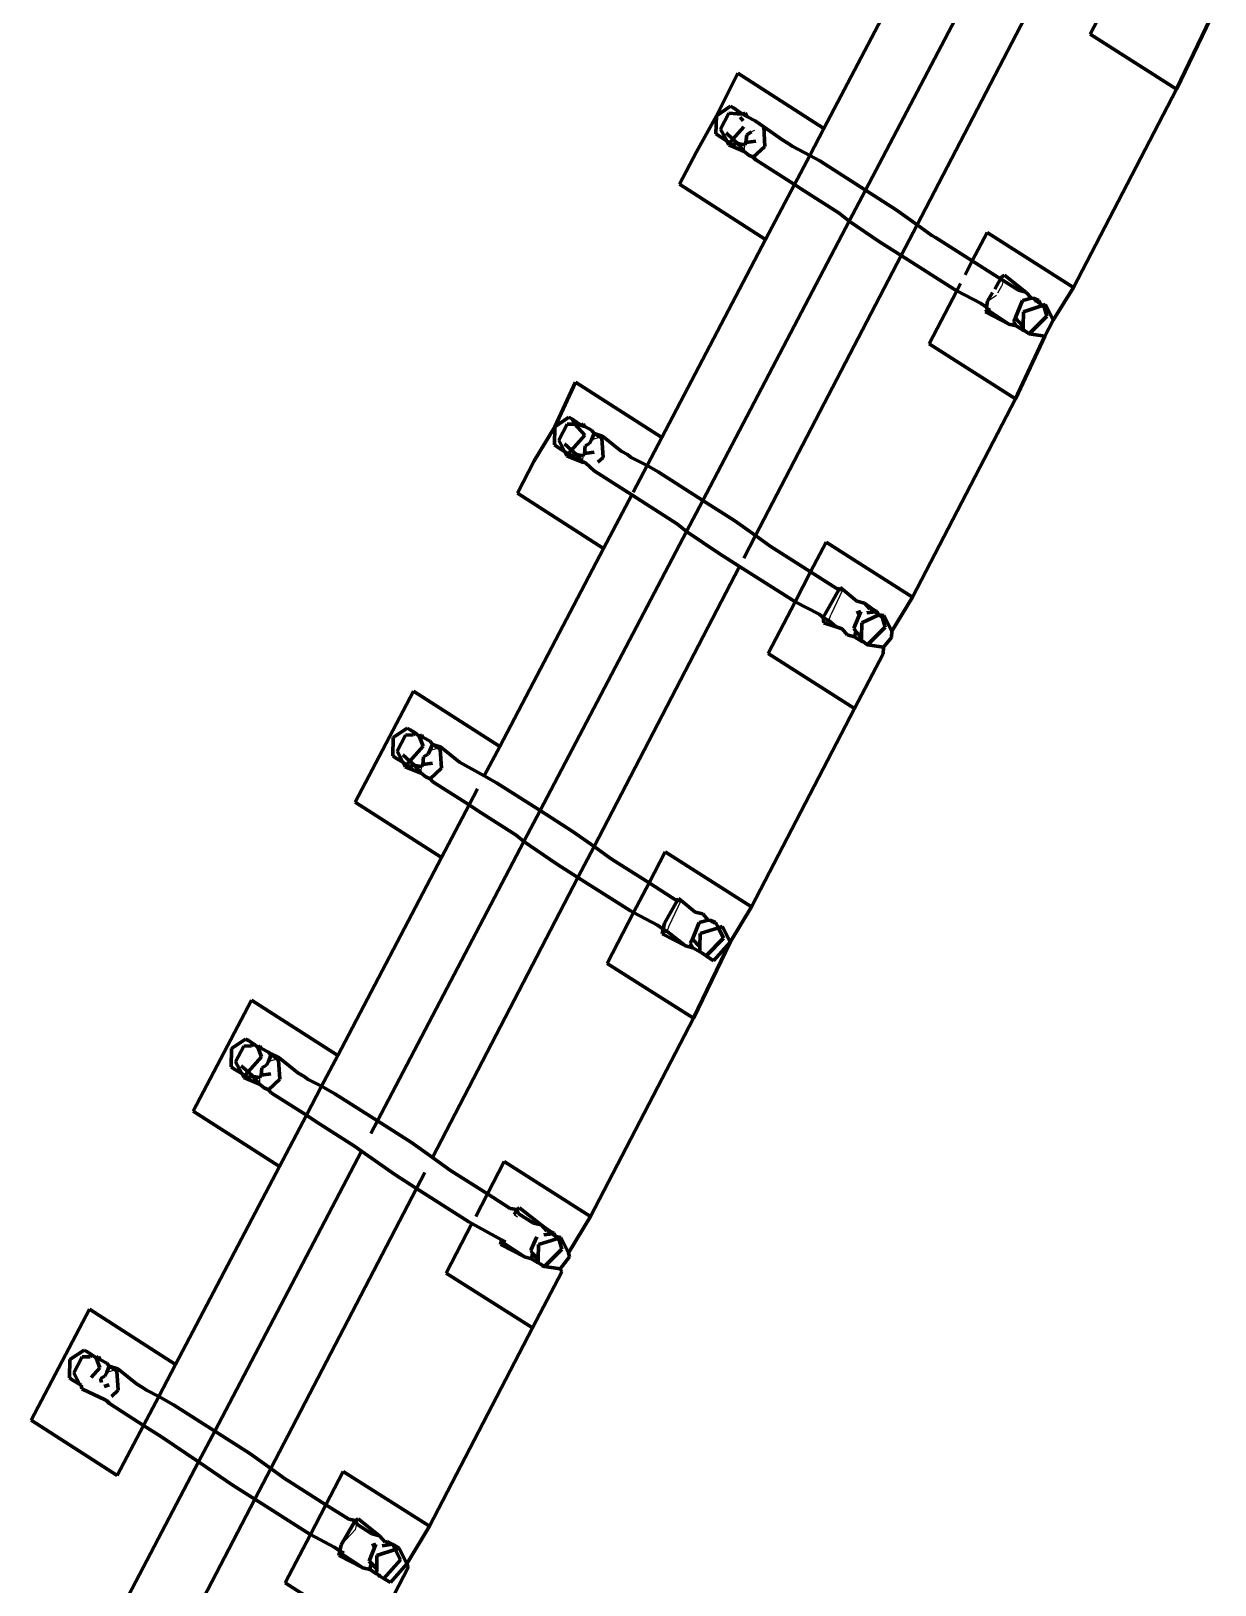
# Model space of a CAD drawing. Header units: millimetres. Extents: x 4307 to 31003, y 2809 to 20009.
# Drawn here: x 17784.49 to 17801.96, y 9675.46 to 9698.39 of the extents above; entities that cross this region are included whole.
import ezdxf

# ---------------------------------------------------------------- set-up
doc = ezdxf.new("R2010")
doc.units = ezdxf.units.MM
doc.layers.add('ProfileEdges', color=7, linetype='Continuous')

msp = doc.modelspace()

# ---------------------------------------------------------------- linework, layer by layer
for p, q in [((17795.168, 9696.922), (17795.124, 9696.905)), ((17795.019, 9696.64), (17795.023, 9696.711)), ((17795.015, 9696.615), (17795.019, 9696.64)), ((17798.757, 9694.525), (17798.817, 9694.63)), ((17798.835, 9694.707), (17798.817, 9694.63)), ((17798.606, 9694.403), (17798.739, 9694.494)), ((17792.893, 9692.396), (17792.763, 9692.359)), ((17792.921, 9692.412), (17792.893, 9692.396)), ((17792.635, 9692.051), (17792.639, 9692.122)), ((17792.631, 9692.026), (17792.635, 9692.051)), ((17796.47, 9690.149), (17796.292, 9689.772)), ((17796.187, 9689.657), (17796.263, 9689.691)), ((17796.263, 9689.691), (17796.292, 9689.772)), ((17790.509, 9687.807), (17790.378, 9687.77)), ((17790.537, 9687.823), (17790.509, 9687.807)), ((17790.251, 9687.462), (17790.254, 9687.533)), ((17790.247, 9687.436), (17790.251, 9687.462)), ((17793.908, 9685.183), (17794.086, 9685.56)), ((17793.803, 9685.068), (17793.878, 9685.102)), ((17793.878, 9685.102), (17793.908, 9685.183)), ((17788.125, 9683.218), (17787.994, 9683.181)), ((17788.152, 9683.234), (17788.125, 9683.218)), ((17787.866, 9682.873), (17787.87, 9682.944)), ((17787.862, 9682.847), (17787.866, 9682.873)), ((17791.621, 9680.925), (17791.67, 9680.888)), ((17791.458, 9680.503), (17791.419, 9680.479)), ((17791.458, 9680.503), (17791.477, 9680.538)), ((17785.741, 9678.629), (17785.61, 9678.592)), ((17785.768, 9678.644), (17785.741, 9678.629)), ((17785.512, 9678.473), (17785.516, 9678.5)), ((17789.069, 9676.046), (17789.28, 9676.273)), ((17789.298, 9676.35), (17789.259, 9676.375)), ((17789.28, 9676.273), (17789.298, 9676.35)), ((17789.034, 9675.889), (17789.074, 9675.914))]:
    msp.add_line(p, q)
at = {"layer": 'ProfileEdges', "lineweight": 211}
for p, q in [((17798.965, 9700.161), (17796.805, 9696.041)), ((17797.722, 9699.874), (17796.191, 9696.954)), ((17797.568, 9695.532), (17799.715, 9699.665)), ((17800.536, 9699.146), (17800.119, 9698.344)), ((17801.393, 9697.533), (17801.959, 9698.711)), ((17800.119, 9698.344), (17801.393, 9697.533)), ((17794.604, 9697.14), (17794.919, 9697.77)), ((17796.191, 9696.954), (17794.919, 9697.77)), ((17801.393, 9697.533), (17799.873, 9694.606)), ((17794.31, 9696.608), (17794.604, 9697.14)), ((17794.598, 9696.871), (17794.604, 9697.14)), ((17794.604, 9697.14), (17794.812, 9697.28)), ((17794.663, 9696.942), (17794.786, 9697.178)), ((17794.911, 9697.168), (17794.786, 9697.178)), ((17794.855, 9697.256), (17794.812, 9697.28)), ((17794.926, 9697.209), (17794.855, 9697.256)), ((17794.926, 9697.209), (17794.911, 9697.168)), ((17794.989, 9697.162), (17794.911, 9697.168)), ((17794.926, 9697.209), (17794.989, 9697.162)), ((17795.027, 9697.182), (17794.989, 9697.162)), ((17795.055, 9697.128), (17794.989, 9697.162)), ((17795.055, 9697.128), (17795.027, 9697.182)), ((17794.663, 9696.942), (17794.763, 9696.765)), ((17795.011, 9696.977), (17794.849, 9696.794)), ((17794.953, 9697.12), (17795.001, 9697.066)), ((17795.124, 9696.905), (17795.053, 9696.857)), ((17795.176, 9697.066), (17795.055, 9697.128)), ((17795.176, 9697.066), (17795.306, 9696.978)), ((17795.306, 9696.978), (17795.317, 9696.687)), ((17795.584, 9696.779), (17795.306, 9696.978)), ((17795.982, 9696.556), (17796.191, 9696.954)), ((17794.598, 9696.871), (17794.763, 9696.765)), ((17794.748, 9696.886), (17794.849, 9696.794)), ((17794.802, 9696.74), (17794.763, 9696.765)), ((17794.763, 9696.765), (17794.786, 9696.711)), ((17794.786, 9696.711), (17794.921, 9696.729)), ((17794.786, 9696.711), (17795.015, 9696.615)), ((17794.849, 9696.794), (17794.802, 9696.74)), ((17794.849, 9696.794), (17794.921, 9696.729)), ((17794.921, 9696.729), (17795.023, 9696.711)), ((17794.921, 9696.729), (17795.015, 9696.615)), ((17795.041, 9696.746), (17795.023, 9696.711)), ((17795.053, 9696.857), (17795.041, 9696.746)), ((17795.184, 9696.765), (17795.041, 9696.746)), ((17795.317, 9696.687), (17795.147, 9696.531)), ((17795.65, 9696.742), (17795.584, 9696.779)), ((17795.733, 9696.685), (17795.65, 9696.742)), ((17795.733, 9696.685), (17795.982, 9696.556)), ((17794.31, 9696.608), (17794.059, 9696.129)), ((17795.015, 9696.615), (17795.084, 9696.56)), ((17795.084, 9696.56), (17795.147, 9696.531)), ((17795.188, 9696.488), (17795.147, 9696.531)), ((17795.757, 9696.126), (17795.188, 9696.488)), ((17795.982, 9696.556), (17795.757, 9696.126)), ((17795.982, 9696.556), (17796.13, 9696.473)), ((17796.805, 9696.041), (17796.13, 9696.473)), ((17795.331, 9695.313), (17794.059, 9696.129)), ((17795.331, 9695.313), (17795.757, 9696.126)), ((17795.846, 9696.066), (17795.757, 9696.126)), ((17795.846, 9696.066), (17796.416, 9695.702)), ((17796.805, 9696.041), (17796.565, 9695.583)), ((17797.259, 9695.752), (17796.805, 9696.041)), ((17796.565, 9695.583), (17794.405, 9691.463)), ((17796.416, 9695.702), (17796.565, 9695.583)), ((17796.565, 9695.583), (17797.013, 9695.279)), ((17797.259, 9695.752), (17797.568, 9695.532)), ((17797.331, 9695.076), (17797.568, 9695.532)), ((17797.568, 9695.532), (17797.784, 9695.375)), ((17795.331, 9695.313), (17793.8, 9692.393)), ((17797.835, 9695.342), (17797.784, 9695.375)), ((17798.38, 9694.997), (17797.835, 9695.342)), ((17798.598, 9695.417), (17798.38, 9694.997)), ((17799.873, 9694.606), (17798.598, 9695.417)), ((17795.183, 9690.943), (17797.331, 9695.076)), ((17797.331, 9695.076), (17797.013, 9695.279)), ((17798.104, 9694.584), (17797.331, 9695.076)), ((17798.273, 9694.79), (17798.38, 9694.997)), ((17798.717, 9694.782), (17798.38, 9694.997)), ((17798.206, 9694.662), (17798.151, 9694.557)), ((17798.796, 9694.732), (17798.71, 9694.583)), ((17798.796, 9694.732), (17798.717, 9694.782)), ((17798.815, 9694.765), (17798.796, 9694.732)), ((17798.835, 9694.707), (17798.796, 9694.732)), ((17798.854, 9694.787), (17798.815, 9694.765)), ((17799.059, 9694.565), (17798.835, 9694.707)), ((17799.172, 9694.537), (17798.854, 9694.787)), ((17798.151, 9694.557), (17797.744, 9693.772)), ((17798.104, 9694.584), (17798.151, 9694.557)), ((17798.151, 9694.557), (17798.503, 9694.372)), ((17798.606, 9694.403), (17798.587, 9694.314)), ((17798.68, 9694.531), (17798.606, 9694.403)), ((17799.018, 9694.164), (17799.119, 9694.412)), ((17799.059, 9694.565), (17799.172, 9694.537)), ((17799.254, 9694.446), (17799.119, 9694.412)), ((17799.172, 9694.537), (17799.254, 9694.446)), ((17799.292, 9694.443), (17799.254, 9694.446)), ((17799.292, 9694.443), (17799.362, 9694.414)), ((17799.332, 9694.405), (17799.292, 9694.443)), ((17799.292, 9694.443), (17799.305, 9694.413)), ((17799.305, 9694.413), (17799.332, 9694.405)), ((17799.389, 9694.359), (17799.332, 9694.405)), ((17799.362, 9694.414), (17799.389, 9694.359)), ((17799.575, 9694.122), (17799.873, 9694.606)), ((17798.587, 9694.314), (17798.503, 9694.372)), ((17798.572, 9694.246), (17798.611, 9694.271)), ((17798.919, 9694.066), (17798.572, 9694.246)), ((17798.611, 9694.271), (17798.587, 9694.314)), ((17798.647, 9694.28), (17798.611, 9694.271)), ((17798.919, 9694.066), (17798.611, 9694.271)), ((17798.988, 9694.106), (17799.018, 9694.164)), ((17799.046, 9694.117), (17799.018, 9694.164)), ((17799.133, 9694.247), (17799.13, 9694.031)), ((17799.133, 9694.247), (17799.402, 9694.334)), ((17799.479, 9694.18), (17799.22, 9693.922)), ((17799.402, 9694.334), (17799.389, 9694.359)), ((17799.389, 9694.359), (17799.433, 9694.33)), ((17799.461, 9694.353), (17799.402, 9694.334)), ((17799.433, 9694.33), (17799.402, 9694.334)), ((17799.433, 9694.33), (17799.461, 9694.353)), ((17799.433, 9694.33), (17799.479, 9694.18)), ((17799.575, 9694.122), (17799.461, 9694.353)), ((17799.027, 9694.039), (17798.919, 9694.066)), ((17798.988, 9694.106), (17799.027, 9694.039)), ((17799.129, 9693.977), (17799.027, 9694.039)), ((17799.13, 9694.031), (17799.046, 9694.117)), ((17799.13, 9694.031), (17799.129, 9693.977)), ((17799.157, 9693.964), (17799.129, 9693.977)), ((17799.157, 9693.964), (17799.22, 9693.922)), ((17799.452, 9693.887), (17799.22, 9693.922)), ((17799.575, 9694.122), (17799.452, 9693.887)), ((17797.744, 9693.772), (17799.018, 9692.962)), ((17799.018, 9692.962), (17799.452, 9693.887)), ((17792.22, 9692.551), (17792.528, 9693.209)), ((17793.8, 9692.393), (17792.528, 9693.209)), ((17799.018, 9692.962), (17797.498, 9690.035)), ((17791.918, 9692.047), (17792.22, 9692.551)), ((17792.214, 9692.282), (17792.22, 9692.551)), ((17792.22, 9692.551), (17792.427, 9692.69)), ((17792.402, 9692.589), (17792.279, 9692.353)), ((17792.516, 9692.59), (17792.402, 9692.589)), ((17792.47, 9692.667), (17792.427, 9692.69)), ((17792.542, 9692.62), (17792.47, 9692.667)), ((17792.47, 9692.667), (17792.516, 9692.59)), ((17792.516, 9692.59), (17792.661, 9692.427)), ((17792.605, 9692.573), (17792.516, 9692.59)), ((17792.542, 9692.62), (17792.605, 9692.573)), ((17792.643, 9692.592), (17792.605, 9692.573)), ((17792.663, 9692.553), (17792.605, 9692.573)), ((17792.663, 9692.553), (17792.643, 9692.592)), ((17792.663, 9692.553), (17792.763, 9692.498)), ((17792.363, 9692.186), (17792.279, 9692.353)), ((17792.465, 9692.205), (17792.661, 9692.427)), ((17792.763, 9692.359), (17792.734, 9692.305)), ((17792.8, 9692.451), (17792.763, 9692.498)), ((17792.763, 9692.359), (17792.8, 9692.451)), ((17792.893, 9692.396), (17792.8, 9692.451)), ((17792.8, 9692.451), (17792.921, 9692.412)), ((17792.914, 9692.38), (17792.893, 9692.396)), ((17792.921, 9692.412), (17792.914, 9692.38)), ((17792.914, 9692.38), (17792.932, 9692.098)), ((17792.944, 9692.398), (17792.921, 9692.412)), ((17793.2, 9692.19), (17792.944, 9692.398)), ((17793.581, 9691.976), (17793.8, 9692.393)), ((17792.254, 9692.252), (17792.214, 9692.282)), ((17792.254, 9692.252), (17792.363, 9692.186)), ((17792.397, 9692.12), (17792.363, 9692.186)), ((17792.363, 9692.186), (17792.417, 9692.151)), ((17792.364, 9692.297), (17792.465, 9692.205)), ((17792.538, 9692.139), (17792.397, 9692.12)), ((17792.397, 9692.12), (17792.635, 9692.051)), ((17792.631, 9692.026), (17792.397, 9692.12)), ((17792.417, 9692.151), (17792.465, 9692.205)), ((17792.465, 9692.205), (17792.538, 9692.139)), ((17792.538, 9692.139), (17792.631, 9692.026)), ((17792.639, 9692.122), (17792.538, 9692.139)), ((17792.639, 9692.122), (17792.656, 9692.156)), ((17792.669, 9692.267), (17792.656, 9692.156)), ((17792.656, 9692.156), (17792.8, 9692.176)), ((17792.734, 9692.305), (17792.669, 9692.267)), ((17792.932, 9692.098), (17792.853, 9692.025)), ((17793.293, 9692.138), (17793.2, 9692.19)), ((17793.349, 9692.096), (17793.293, 9692.138)), ((17793.349, 9692.096), (17793.581, 9691.976)), ((17791.918, 9692.047), (17791.668, 9691.568)), ((17792.631, 9692.026), (17792.674, 9692.016)), ((17792.635, 9692.051), (17792.644, 9692.001)), ((17792.801, 9691.9), (17792.674, 9692.016)), ((17793.355, 9691.545), (17792.801, 9691.9)), ((17793.581, 9691.976), (17793.376, 9691.585)), ((17793.581, 9691.976), (17793.746, 9691.884)), ((17794.405, 9691.463), (17793.746, 9691.884)), ((17792.939, 9690.752), (17791.668, 9691.568)), ((17793.355, 9691.545), (17792.939, 9690.752)), ((17793.355, 9691.545), (17794.032, 9691.113)), ((17794.405, 9691.463), (17794.164, 9691.004)), ((17794.875, 9691.163), (17794.405, 9691.463)), ((17794.164, 9691.004), (17792.004, 9686.884)), ((17794.032, 9691.113), (17794.164, 9691.004)), ((17794.164, 9691.004), (17794.628, 9690.69)), ((17794.875, 9691.163), (17795.183, 9690.943)), ((17795.01, 9690.608), (17795.183, 9690.943)), ((17795.183, 9690.943), (17795.4, 9690.786)), ((17792.939, 9690.752), (17791.408, 9687.832)), ((17795.451, 9690.753), (17795.4, 9690.786)), ((17795.995, 9690.407), (17795.451, 9690.753)), ((17796.223, 9690.845), (17795.995, 9690.407)), ((17797.498, 9690.035), (17796.223, 9690.845)), ((17792.799, 9686.354), (17794.946, 9690.487)), ((17794.946, 9690.487), (17794.628, 9690.69)), ((17795.72, 9689.994), (17794.946, 9690.487)), ((17795.995, 9690.407), (17795.767, 9689.968)), ((17796.333, 9690.193), (17795.995, 9690.407)), ((17796.222, 9689.814), (17796.412, 9690.143)), ((17796.412, 9690.143), (17796.333, 9690.193)), ((17796.412, 9690.143), (17796.431, 9690.175)), ((17796.47, 9690.149), (17796.412, 9690.143)), ((17796.431, 9690.175), (17796.47, 9690.149)), ((17796.675, 9689.976), (17796.47, 9690.149)), ((17797.191, 9689.533), (17797.498, 9690.035)), ((17795.767, 9689.968), (17795.369, 9689.201)), ((17795.72, 9689.994), (17795.767, 9689.968)), ((17795.767, 9689.968), (17796.119, 9689.783)), ((17796.182, 9689.736), (17796.222, 9689.814)), ((17796.735, 9689.822), (17796.634, 9689.575)), ((17796.735, 9689.822), (17796.673, 9689.801)), ((17796.788, 9689.948), (17796.675, 9689.976)), ((17796.902, 9689.864), (17796.788, 9689.948)), ((17796.788, 9689.948), (17796.869, 9689.857)), ((17796.948, 9689.816), (17796.826, 9689.803)), ((17796.902, 9689.864), (17796.869, 9689.857)), ((17796.902, 9689.864), (17796.977, 9689.825)), ((17796.977, 9689.825), (17796.948, 9689.816)), ((17797.002, 9689.776), (17796.948, 9689.816)), ((17796.977, 9689.825), (17797.002, 9689.776)), ((17796.182, 9689.736), (17796.119, 9689.783)), ((17796.187, 9689.657), (17796.182, 9689.736)), ((17796.263, 9689.691), (17796.182, 9689.736)), ((17796.371, 9689.597), (17796.187, 9689.657)), ((17796.371, 9689.597), (17796.263, 9689.691)), ((17796.462, 9689.568), (17796.371, 9689.597)), ((17796.462, 9689.568), (17796.534, 9689.477)), ((17796.662, 9689.528), (17796.634, 9689.575)), ((17796.749, 9689.658), (17796.745, 9689.441)), ((17796.749, 9689.658), (17797.002, 9689.776)), ((17796.836, 9689.333), (17797.095, 9689.591)), ((17797.049, 9689.741), (17797.002, 9689.776)), ((17797.002, 9689.776), (17797.077, 9689.764)), ((17797.049, 9689.741), (17797.095, 9689.591)), ((17797.191, 9689.533), (17797.077, 9689.764)), ((17796.642, 9689.45), (17796.534, 9689.477)), ((17796.662, 9689.528), (17796.642, 9689.45)), ((17796.744, 9689.387), (17796.642, 9689.45)), ((17796.745, 9689.441), (17796.662, 9689.528)), ((17796.745, 9689.441), (17796.744, 9689.387)), ((17796.773, 9689.375), (17796.744, 9689.387)), ((17796.773, 9689.375), (17796.836, 9689.333)), ((17796.799, 9689.35), (17796.836, 9689.333)), ((17797.188, 9689.439), (17797.068, 9689.298)), ((17797.191, 9689.533), (17797.188, 9689.439)), ((17795.369, 9689.201), (17796.643, 9688.39)), ((17796.643, 9688.39), (17797.063, 9689.197)), ((17797.068, 9689.298), (17796.836, 9689.333)), ((17797.063, 9689.197), (17797.068, 9689.298)), ((17790.136, 9688.648), (17789.276, 9687.007)), ((17791.408, 9687.832), (17790.136, 9688.648)), ((17796.643, 9688.39), (17795.123, 9685.463)), ((17789.83, 9687.693), (17789.835, 9687.962)), ((17789.835, 9687.962), (17790.043, 9688.101)), ((17789.894, 9687.763), (17790.017, 9687.999)), ((17790.132, 9688.001), (17790.017, 9687.999)), ((17790.086, 9688.078), (17790.043, 9688.101)), ((17790.158, 9688.03), (17790.086, 9688.078)), ((17790.158, 9688.03), (17790.132, 9688.001)), ((17790.158, 9688.03), (17790.221, 9687.983)), ((17790.221, 9687.983), (17790.259, 9688.003)), ((17790.279, 9687.964), (17790.221, 9687.983)), ((17790.221, 9687.983), (17790.277, 9687.837)), ((17790.279, 9687.964), (17790.259, 9688.003)), ((17790.279, 9687.964), (17790.379, 9687.909)), ((17789.894, 9687.763), (17789.979, 9687.597)), ((17790.081, 9687.616), (17790.277, 9687.837)), ((17790.378, 9687.77), (17790.35, 9687.716)), ((17790.378, 9687.77), (17790.416, 9687.861)), ((17790.416, 9687.861), (17790.379, 9687.909)), ((17790.416, 9687.861), (17790.537, 9687.823)), ((17790.416, 9687.861), (17790.509, 9687.807)), ((17790.509, 9687.807), (17790.529, 9687.791)), ((17790.537, 9687.823), (17790.529, 9687.791)), ((17790.529, 9687.791), (17790.548, 9687.509)), ((17790.559, 9687.808), (17790.537, 9687.823)), ((17790.815, 9687.601), (17790.559, 9687.808)), ((17791.18, 9687.396), (17791.408, 9687.832)), ((17789.869, 9687.663), (17789.83, 9687.693)), ((17789.869, 9687.663), (17789.979, 9687.597)), ((17789.979, 9687.707), (17790.081, 9687.616)), ((17789.979, 9687.597), (17790.012, 9687.53)), ((17789.979, 9687.597), (17790.033, 9687.562)), ((17790.012, 9687.53), (17790.153, 9687.55)), ((17790.012, 9687.53), (17790.247, 9687.436)), ((17790.033, 9687.562), (17790.081, 9687.616)), ((17790.081, 9687.616), (17790.153, 9687.55)), ((17790.153, 9687.55), (17790.247, 9687.436)), ((17790.153, 9687.55), (17790.254, 9687.533)), ((17790.272, 9687.567), (17790.254, 9687.533)), ((17790.284, 9687.678), (17790.272, 9687.567)), ((17790.415, 9687.587), (17790.272, 9687.567)), ((17790.35, 9687.716), (17790.284, 9687.678)), ((17790.548, 9687.509), (17790.379, 9687.352)), ((17790.815, 9687.601), (17791.18, 9687.396)), ((17790.247, 9687.436), (17790.316, 9687.381)), ((17790.379, 9687.352), (17790.316, 9687.381)), ((17790.419, 9687.31), (17790.379, 9687.352)), ((17790.956, 9686.969), (17790.419, 9687.31)), ((17791.18, 9687.396), (17791.361, 9687.295)), ((17791.361, 9687.295), (17792.004, 9686.884)), ((17790.956, 9686.969), (17791.079, 9687.204)), ((17790.548, 9686.191), (17789.276, 9687.007)), ((17790.548, 9686.191), (17790.956, 9686.969)), ((17791.078, 9686.888), (17790.956, 9686.969)), ((17791.648, 9686.523), (17791.078, 9686.888)), ((17792.004, 9686.884), (17791.764, 9686.426)), ((17792.004, 9686.884), (17792.49, 9686.573)), ((17791.764, 9686.426), (17789.603, 9682.305)), ((17791.764, 9686.426), (17791.648, 9686.523)), ((17792.244, 9686.1), (17791.764, 9686.426)), ((17792.49, 9686.573), (17792.799, 9686.354)), ((17792.562, 9685.898), (17792.799, 9686.354)), ((17792.799, 9686.354), (17793.016, 9686.197)), ((17790.548, 9686.191), (17789.017, 9683.271)), ((17793.016, 9686.197), (17793.067, 9686.163)), ((17793.067, 9686.163), (17793.611, 9685.818)), ((17793.848, 9686.274), (17793.611, 9685.818)), ((17793.848, 9686.274), (17795.123, 9685.463)), ((17790.415, 9681.765), (17792.562, 9685.898)), ((17792.562, 9685.898), (17792.244, 9686.1)), ((17793.335, 9685.405), (17792.562, 9685.898)), ((17793.611, 9685.818), (17793.383, 9685.379)), ((17793.611, 9685.818), (17793.949, 9685.604)), ((17793.838, 9685.225), (17794.028, 9685.553)), ((17793.949, 9685.604), (17794.028, 9685.553)), ((17794.028, 9685.553), (17794.047, 9685.586)), ((17794.028, 9685.553), (17794.086, 9685.56)), ((17794.086, 9685.56), (17794.047, 9685.586)), ((17794.086, 9685.56), (17794.291, 9685.387)), ((17794.806, 9684.944), (17795.123, 9685.463)), ((17793.383, 9685.379), (17792.994, 9684.63)), ((17793.383, 9685.379), (17793.335, 9685.405)), ((17793.735, 9685.193), (17793.383, 9685.379)), ((17793.818, 9685.136), (17793.838, 9685.225)), ((17794.25, 9684.986), (17794.351, 9685.233)), ((17794.291, 9685.387), (17794.403, 9685.359)), ((17794.351, 9685.233), (17794.485, 9685.268)), ((17794.485, 9685.268), (17794.403, 9685.359)), ((17794.524, 9685.264), (17794.485, 9685.268)), ((17794.593, 9685.235), (17794.524, 9685.264)), ((17794.558, 9685.235), (17794.524, 9685.264)), ((17794.593, 9685.235), (17794.558, 9685.235)), ((17794.593, 9685.235), (17794.633, 9685.156)), ((17793.818, 9685.136), (17793.735, 9685.193)), ((17793.803, 9685.068), (17793.818, 9685.136)), ((17794.15, 9684.888), (17793.803, 9685.068)), ((17793.878, 9685.102), (17793.818, 9685.136)), ((17793.878, 9685.102), (17794.15, 9684.888)), ((17794.219, 9684.928), (17794.25, 9684.986)), ((17794.25, 9684.986), (17794.361, 9684.873)), ((17794.361, 9684.873), (17794.365, 9685.069)), ((17794.365, 9685.069), (17794.633, 9685.156)), ((17794.452, 9684.743), (17794.711, 9685.002)), ((17794.633, 9685.156), (17794.692, 9685.175)), ((17794.633, 9685.156), (17794.711, 9685.002)), ((17794.692, 9685.175), (17794.806, 9684.944)), ((17794.258, 9684.86), (17794.15, 9684.888)), ((17794.258, 9684.86), (17794.219, 9684.928)), ((17794.36, 9684.798), (17794.258, 9684.86)), ((17794.268, 9683.819), (17794.806, 9684.944)), ((17794.36, 9684.798), (17794.361, 9684.873)), ((17794.36, 9684.798), (17794.388, 9684.786)), ((17794.452, 9684.743), (17794.388, 9684.786)), ((17794.806, 9684.944), (17794.564, 9684.669)), ((17794.268, 9683.819), (17792.994, 9684.63)), ((17794.564, 9684.669), (17794.452, 9684.743)), ((17787.745, 9684.087), (17786.885, 9682.447)), ((17789.017, 9683.271), (17787.745, 9684.087)), ((17792.748, 9680.892), (17794.268, 9683.819)), ((17787.445, 9683.104), (17787.451, 9683.372)), ((17787.451, 9683.372), (17787.659, 9683.512)), ((17787.51, 9683.174), (17787.633, 9683.41)), ((17787.747, 9683.412), (17787.633, 9683.41)), ((17787.702, 9683.489), (17787.659, 9683.512)), ((17787.773, 9683.441), (17787.702, 9683.489)), ((17787.773, 9683.441), (17787.747, 9683.412)), ((17787.773, 9683.441), (17787.837, 9683.394)), ((17787.875, 9683.414), (17787.837, 9683.394)), ((17787.895, 9683.375), (17787.837, 9683.394)), ((17787.837, 9683.394), (17787.893, 9683.248)), ((17787.895, 9683.375), (17787.875, 9683.414)), ((17787.895, 9683.375), (17787.995, 9683.32)), ((17787.51, 9683.174), (17787.601, 9683.004)), ((17787.696, 9683.027), (17787.893, 9683.248)), ((17787.994, 9683.181), (17787.966, 9683.127)), ((17787.994, 9683.181), (17788.032, 9683.272)), ((17788.032, 9683.272), (17787.995, 9683.32)), ((17787.995, 9683.32), (17788.023, 9683.298)), ((17788.023, 9683.298), (17788.152, 9683.234)), ((17788.023, 9683.298), (17788.125, 9683.218)), ((17788.125, 9683.218), (17788.145, 9683.202)), ((17788.152, 9683.234), (17788.145, 9683.202)), ((17788.145, 9683.202), (17788.164, 9682.92)), ((17788.175, 9683.219), (17788.152, 9683.234)), ((17788.431, 9683.012), (17788.175, 9683.219)), ((17788.779, 9682.817), (17789.017, 9683.271)), ((17787.485, 9683.074), (17787.445, 9683.104)), ((17787.485, 9683.074), (17787.601, 9683.004)), ((17787.595, 9683.118), (17787.696, 9683.027)), ((17787.601, 9683.004), (17787.633, 9682.943)), ((17787.649, 9682.973), (17787.601, 9683.004)), ((17787.633, 9682.943), (17787.768, 9682.962)), ((17787.862, 9682.847), (17787.633, 9682.943)), ((17787.649, 9682.973), (17787.696, 9683.027)), ((17787.696, 9683.027), (17787.768, 9682.962)), ((17787.768, 9682.962), (17787.862, 9682.847)), ((17787.768, 9682.962), (17787.87, 9682.944)), ((17787.87, 9682.944), (17787.888, 9682.978)), ((17787.9, 9683.089), (17787.888, 9682.978)), ((17787.888, 9682.978), (17788.031, 9682.998)), ((17787.966, 9683.127), (17787.9, 9683.089)), ((17788.164, 9682.92), (17787.994, 9682.763)), ((17788.524, 9682.96), (17788.431, 9683.012)), ((17788.58, 9682.918), (17788.524, 9682.96)), ((17788.58, 9682.918), (17788.779, 9682.817)), ((17787.862, 9682.847), (17787.931, 9682.792)), ((17787.931, 9682.792), (17787.994, 9682.763)), ((17787.994, 9682.763), (17788.035, 9682.72)), ((17788.556, 9682.391), (17788.035, 9682.72)), ((17788.556, 9682.391), (17788.779, 9682.817)), ((17788.779, 9682.817), (17788.977, 9682.705)), ((17789.603, 9682.305), (17788.977, 9682.705)), ((17786.885, 9682.447), (17788.157, 9681.63)), ((17788.157, 9681.63), (17788.556, 9682.391)), ((17788.693, 9682.298), (17788.556, 9682.391)), ((17789.263, 9681.934), (17788.693, 9682.298)), ((17789.603, 9682.305), (17789.506, 9682.12)), ((17790.106, 9681.984), (17789.603, 9682.305)), ((17789.369, 9681.859), (17787.203, 9677.727)), ((17789.369, 9681.859), (17789.263, 9681.934)), ((17789.86, 9681.511), (17789.369, 9681.859)), ((17790.106, 9681.984), (17790.415, 9681.765)), ((17790.415, 9681.765), (17790.682, 9681.574)), ((17788.157, 9681.63), (17786.626, 9678.71)), ((17790.178, 9681.309), (17790.301, 9681.545)), ((17791.227, 9681.229), (17790.682, 9681.574)), ((17791.473, 9681.703), (17791.227, 9681.229)), ((17791.473, 9681.703), (17792.748, 9680.892)), ((17788.03, 9677.175), (17790.178, 9681.309)), ((17790.178, 9681.309), (17789.86, 9681.511)), ((17790.951, 9680.816), (17790.178, 9681.309)), ((17791.053, 9680.894), (17791.227, 9681.229)), ((17791.564, 9681.014), (17791.227, 9681.229)), ((17791.662, 9680.997), (17791.564, 9681.014)), ((17791.621, 9680.925), (17791.662, 9680.997)), ((17791.662, 9680.997), (17791.701, 9681.02)), ((17791.682, 9680.939), (17791.662, 9680.997)), ((17791.907, 9680.797), (17791.682, 9680.939)), ((17792.019, 9680.77), (17791.701, 9681.02)), ((17792.422, 9680.355), (17792.748, 9680.892)), ((17790.998, 9680.789), (17790.619, 9680.058)), ((17790.951, 9680.816), (17790.998, 9680.789)), ((17790.998, 9680.789), (17791.434, 9680.547)), ((17791.907, 9680.797), (17792.019, 9680.77)), ((17792.134, 9680.686), (17792.019, 9680.77)), ((17792.019, 9680.77), (17792.101, 9680.679)), ((17792.179, 9680.637), (17792.057, 9680.624)), ((17792.101, 9680.679), (17792.134, 9680.686)), ((17792.209, 9680.646), (17792.134, 9680.686)), ((17792.179, 9680.637), (17792.134, 9680.686)), ((17792.209, 9680.646), (17792.179, 9680.637)), ((17792.233, 9680.598), (17792.179, 9680.637)), ((17792.233, 9680.598), (17792.209, 9680.646)), ((17791.419, 9680.479), (17791.434, 9680.547)), ((17791.772, 9680.297), (17791.419, 9680.479)), ((17791.458, 9680.503), (17791.434, 9680.547)), ((17791.434, 9680.547), (17791.494, 9680.513)), ((17791.772, 9680.297), (17791.458, 9680.503)), ((17791.954, 9680.595), (17791.865, 9680.397)), ((17791.893, 9680.349), (17791.865, 9680.397)), ((17791.98, 9680.48), (17791.977, 9680.263)), ((17791.98, 9680.48), (17792.249, 9680.566)), ((17792.068, 9680.154), (17792.326, 9680.413)), ((17792.249, 9680.566), (17792.233, 9680.598)), ((17792.28, 9680.563), (17792.233, 9680.598)), ((17792.233, 9680.598), (17792.308, 9680.586)), ((17792.308, 9680.586), (17792.249, 9680.566)), ((17792.28, 9680.563), (17792.249, 9680.566)), ((17792.28, 9680.563), (17792.308, 9680.586)), ((17792.326, 9680.413), (17792.28, 9680.563)), ((17792.422, 9680.355), (17792.308, 9680.586)), ((17791.874, 9680.271), (17791.772, 9680.297)), ((17791.893, 9680.349), (17791.874, 9680.271)), ((17791.976, 9680.209), (17791.874, 9680.271)), ((17791.977, 9680.263), (17791.893, 9680.349)), ((17791.977, 9680.263), (17791.976, 9680.209)), ((17792.004, 9680.196), (17791.976, 9680.209)), ((17792.004, 9680.196), (17792.068, 9680.154)), ((17792.068, 9680.154), (17792.03, 9680.172)), ((17792.438, 9680.297), (17792.299, 9680.119)), ((17792.422, 9680.355), (17792.438, 9680.297)), ((17790.619, 9680.058), (17791.893, 9679.248)), ((17791.893, 9679.248), (17792.323, 9680.075)), ((17792.299, 9680.119), (17792.068, 9680.154)), ((17792.299, 9680.119), (17792.323, 9680.075)), ((17785.354, 9679.526), (17784.494, 9677.886)), ((17786.626, 9678.71), (17785.354, 9679.526)), ((17790.373, 9676.321), (17791.893, 9679.248)), ((17785.061, 9678.514), (17785.067, 9678.783)), ((17785.067, 9678.783), (17785.275, 9678.923)), ((17785.126, 9678.585), (17785.249, 9678.821)), ((17785.363, 9678.823), (17785.249, 9678.821)), ((17785.275, 9678.923), (17785.317, 9678.9)), ((17785.389, 9678.852), (17785.317, 9678.9)), ((17785.389, 9678.852), (17785.363, 9678.823)), ((17785.389, 9678.852), (17785.452, 9678.805)), ((17785.452, 9678.805), (17785.49, 9678.825)), ((17785.51, 9678.785), (17785.452, 9678.805)), ((17785.508, 9678.659), (17785.452, 9678.805)), ((17785.51, 9678.785), (17785.49, 9678.825)), ((17785.51, 9678.785), (17785.61, 9678.731)), ((17785.126, 9678.585), (17785.21, 9678.418)), ((17785.382, 9678.516), (17785.508, 9678.659)), ((17785.61, 9678.592), (17785.581, 9678.537)), ((17785.647, 9678.683), (17785.61, 9678.731)), ((17785.61, 9678.592), (17785.647, 9678.683)), ((17785.647, 9678.683), (17785.768, 9678.644)), ((17785.647, 9678.683), (17785.741, 9678.629)), ((17785.741, 9678.629), (17785.761, 9678.613)), ((17785.768, 9678.644), (17785.761, 9678.613)), ((17785.761, 9678.613), (17785.779, 9678.33)), ((17785.791, 9678.63), (17785.768, 9678.644)), ((17786.047, 9678.423), (17785.791, 9678.63)), ((17786.378, 9678.237), (17786.626, 9678.71)), ((17785.101, 9678.484), (17785.061, 9678.514)), ((17785.101, 9678.484), (17785.21, 9678.418)), ((17785.21, 9678.418), (17785.234, 9678.403)), ((17785.234, 9678.403), (17785.244, 9678.352)), ((17785.587, 9678.188), (17785.244, 9678.352)), ((17785.581, 9678.537), (17785.516, 9678.5)), ((17785.516, 9678.5), (17785.532, 9678.444)), ((17785.647, 9678.408), (17785.574, 9678.384)), ((17785.779, 9678.33), (17785.678, 9678.236)), ((17786.047, 9678.423), (17786.139, 9678.371)), ((17786.139, 9678.371), (17786.196, 9678.329)), ((17786.378, 9678.237), (17786.196, 9678.329)), ((17785.61, 9678.174), (17785.587, 9678.188)), ((17785.651, 9678.131), (17785.61, 9678.174)), ((17785.651, 9678.131), (17785.834, 9678.013)), ((17786.153, 9677.809), (17786.378, 9678.237)), ((17786.593, 9678.116), (17786.378, 9678.237)), ((17786.593, 9678.116), (17787.203, 9677.727)), ((17784.494, 9677.886), (17785.766, 9677.07)), ((17786.153, 9677.809), (17785.834, 9678.013)), ((17785.766, 9677.07), (17786.153, 9677.809)), ((17786.416, 9677.641), (17786.153, 9677.809)), ((17786.416, 9677.641), (17786.963, 9677.27)), ((17787.203, 9677.727), (17786.963, 9677.27)), ((17787.203, 9677.727), (17787.722, 9677.395)), ((17786.963, 9677.27), (17784.802, 9673.148)), ((17786.963, 9677.27), (17787.475, 9676.922)), ((17788.03, 9677.175), (17787.722, 9677.395)), ((17787.794, 9676.719), (17788.03, 9677.175)), ((17788.247, 9677.019), (17788.03, 9677.175)), ((17788.247, 9677.019), (17788.298, 9676.985)), ((17788.298, 9676.985), (17788.843, 9676.64)), ((17789.098, 9677.131), (17788.843, 9676.64)), ((17790.373, 9676.321), (17789.098, 9677.131)), ((17785.646, 9672.586), (17787.794, 9676.719)), ((17787.794, 9676.719), (17787.475, 9676.922)), ((17788.567, 9676.227), (17787.794, 9676.719)), ((17788.614, 9676.2), (17788.843, 9676.64)), ((17788.843, 9676.64), (17789.18, 9676.425)), ((17789.069, 9676.046), (17789.259, 9676.375)), ((17789.278, 9676.408), (17789.18, 9676.425)), ((17789.259, 9676.375), (17789.278, 9676.408)), ((17789.317, 9676.431), (17789.278, 9676.408)), ((17789.298, 9676.35), (17789.278, 9676.408)), ((17789.522, 9676.208), (17789.298, 9676.35)), ((17789.635, 9676.18), (17789.317, 9676.431)), ((17790.038, 9675.765), (17790.373, 9676.321)), ((17788.614, 9676.2), (17788.244, 9675.487)), ((17788.567, 9676.227), (17788.614, 9676.2)), ((17788.614, 9676.2), (17788.966, 9676.015)), ((17789.069, 9676.046), (17789.049, 9675.957)), ((17789.481, 9675.807), (17789.582, 9676.055)), ((17789.52, 9676.033), (17789.582, 9676.055)), ((17789.522, 9676.208), (17789.635, 9676.18)), ((17789.717, 9676.089), (17789.635, 9676.18)), ((17789.824, 9676.057), (17789.673, 9676.035)), ((17789.717, 9676.089), (17789.75, 9676.097)), ((17789.75, 9676.097), (17789.824, 9676.057)), ((17789.824, 9676.057), (17789.865, 9675.977)), ((17789.824, 9676.057), (17789.924, 9675.996)), ((17789.049, 9675.957), (17788.966, 9676.015)), ((17789.049, 9675.957), (17789.034, 9675.889)), ((17789.034, 9675.889), (17789.388, 9675.708)), ((17789.11, 9675.924), (17789.049, 9675.957)), ((17789.074, 9675.914), (17789.049, 9675.957)), ((17789.074, 9675.914), (17789.388, 9675.708)), ((17789.481, 9675.807), (17789.513, 9675.775)), ((17789.593, 9675.695), (17789.596, 9675.89)), ((17789.865, 9675.977), (17789.596, 9675.89)), ((17789.698, 9675.55), (17789.942, 9675.824)), ((17789.924, 9675.996), (17789.865, 9675.977)), ((17789.865, 9675.977), (17789.942, 9675.824)), ((17789.924, 9675.996), (17790.038, 9675.765)), ((17789.49, 9675.682), (17789.388, 9675.708)), ((17789.49, 9675.682), (17789.513, 9675.775)), ((17789.49, 9675.682), (17789.592, 9675.62)), ((17789.513, 9675.775), (17789.593, 9675.695)), ((17789.518, 9674.676), (17790.063, 9675.725)), ((17789.592, 9675.62), (17789.593, 9675.695)), ((17789.62, 9675.607), (17789.592, 9675.62)), ((17789.646, 9675.582), (17789.62, 9675.607)), ((17789.698, 9675.55), (17789.646, 9675.582)), ((17790.038, 9675.765), (17789.796, 9675.491)), ((17790.063, 9675.725), (17790.038, 9675.765)), ((17789.518, 9674.676), (17788.244, 9675.487)), ((17789.796, 9675.491), (17789.698, 9675.55))]:
    msp.add_line(p, q, dxfattribs=at)

doc.saveas('drawing.dxf')
